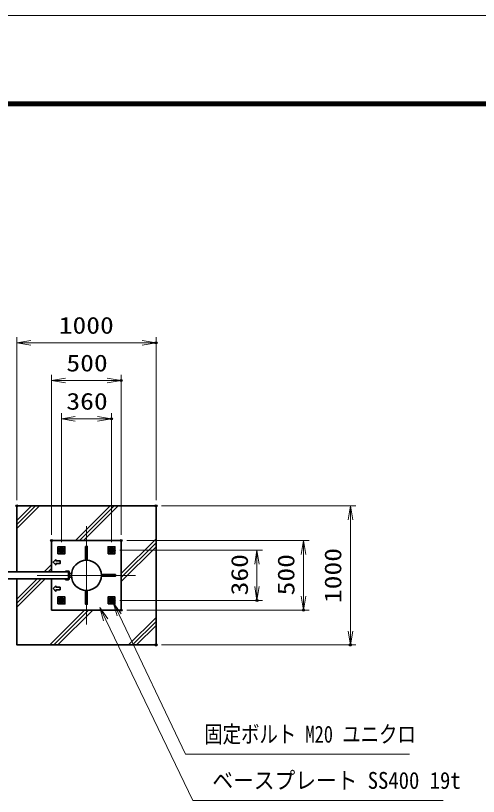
# Model space of a CAD drawing. Units: millimetres at full size. Extents: x -11880 to 11880, y -8400 to 8400.
# Drawn here: x 3367 to 6692, y 2791 to 8400 of the extents above; entities that cross this region are included whole.
import ezdxf
from ezdxf.enums import TextEntityAlignment as Align

# ---------------------------------------------------------------- set-up
doc = ezdxf.new("R2010")
doc.units = ezdxf.units.MM
doc.header["$LTSCALE"] = 30
doc.header["$PDMODE"] = 32
doc.header["$PDSIZE"] = 15
for name, pattern in [('DASHED', [7.5, 6, -1.5]), ('USER1', [18, 12, -1.5, 3, -1.5]), ('USER2', [9, 6, -0.75, 1.5, -0.75])]:
    doc.linetypes.add(name, pattern=pattern)
for name, color, linetype, lineweight in [('0-0_D-TTL', 7, 'Continuous', 18), ('0-1_外形線', 7, 'Continuous', 35), ('0-2_軸線', 200, 'USER1', 15), ('0-3_細線', 2, 'Continuous', 35), ('0-4_寸法線', 4, 'Continuous', 18), ('0-5_0', 7, 'Continuous', 18), ('0-7_隠れ線', 140, 'DASHED', 18), ('0-A_AM_0N', 7, 'Continuous', 50), ('0-B_AM_7N', 6, 'USER2', 18), ('1-2_AM_4N', 4, 'Continuous', 25), ('1-6_ハッチング', 253, 'Continuous', 13)]:
    doc.layers.add(name, color=color, linetype=linetype, lineweight=lineweight)
doc.layers.add('0-6_Defpoints', color=7, linetype='Continuous')
doc.styles.add('ＭＳ ゴシック', font='')
doc.styles.get('ＭＳ ゴシック').set_extended_font_data('MS Gothic')

# ---------------------------------------------------------------- blocks, each defined once
blk = doc.blocks.new('U50')
at = {"layer": '0-A_AM_0N'}
blk.add_lwpolyline([(28620495, 87180327), (28620945, 87180067.2), (28621395, 87180327), (28621395, 87180846.6), (28620945, 87181106.4), (28620495, 87180846.6)], close=True, dxfattribs=at)
for radius in [450, 259.4]:
    blk.add_circle((28620945, 87180586.8), radius, dxfattribs=at)
at = {"layer": '0-B_AM_7N'}
for p, q in [((28620373.4, 87180586.8), (28621516.6, 87180586.8)), ((28620945, 87181158.4), (28620945, 87180015.2))]:
    blk.add_line(p, q, dxfattribs=at)
at = {"layer": '1-2_AM_4N'}
blk.add_arc((28620945, 87180586.8), 300, 260, 170, dxfattribs=at)
blk = doc.blocks.new('U51')
at = {"layer": '0-A_AM_0N'}
blk.add_lwpolyline([(28631295, 87180327), (28631745, 87180067.2), (28632195, 87180327), (28632195, 87180846.6), (28631745, 87181106.4), (28631295, 87180846.6)], close=True, dxfattribs=at)
for radius in [450, 259.4]:
    blk.add_circle((28631745, 87180586.8), radius, dxfattribs=at)
at = {"layer": '0-B_AM_7N'}
for p, q in [((28631173.4, 87180586.8), (28632316.6, 87180586.8)), ((28631745, 87181158.4), (28631745, 87180015.2))]:
    blk.add_line(p, q, dxfattribs=at)
at = {"layer": '1-2_AM_4N'}
blk.add_arc((28631745, 87180586.8), 300, 260, 170, dxfattribs=at)
blk = doc.blocks.new('U52')
at = {"layer": '0-A_AM_0N'}
blk.add_lwpolyline([(28631295, 87169527), (28631745, 87169267.2), (28632195, 87169527), (28632195, 87170046.6), (28631745, 87170306.4), (28631295, 87170046.6)], close=True, dxfattribs=at)
for radius in [450, 259.4]:
    blk.add_circle((28631745, 87169786.8), radius, dxfattribs=at)
at = {"layer": '0-B_AM_7N'}
for p, q in [((28631173.4, 87169786.8), (28632316.6, 87169786.8)), ((28631745, 87170358.4), (28631745, 87169215.2))]:
    blk.add_line(p, q, dxfattribs=at)
at = {"layer": '1-2_AM_4N'}
blk.add_arc((28631745, 87169786.8), 300, 260, 170, dxfattribs=at)
blk = doc.blocks.new('U53')
at = {"layer": '0-A_AM_0N'}
blk.add_lwpolyline([(28620495, 87169527), (28620945, 87169267.2), (28621395, 87169527), (28621395, 87170046.6), (28620945, 87170306.4), (28620495, 87170046.6)], close=True, dxfattribs=at)
for radius in [450, 259.4]:
    blk.add_circle((28620945, 87169786.8), radius, dxfattribs=at)
at = {"layer": '0-B_AM_7N'}
for p, q in [((28620373.4, 87169786.8), (28621516.6, 87169786.8)), ((28620945, 87170358.4), (28620945, 87169215.2))]:
    blk.add_line(p, q, dxfattribs=at)
at = {"layer": '1-2_AM_4N'}
blk.add_arc((28620945, 87169786.8), 300, 260, 170, dxfattribs=at)
blk = doc.blocks.new('_Open')
at = {"layer": '0-5_0', "color": 4}
blk.add_line((-30, 5), (0, 0), dxfattribs=at)
blk.add_lwpolyline([(-30, -5), (0, 0), (-30, 0)], dxfattribs=at)
blk = doc.blocks.new('S36')
at = {"layer": '0-4_寸法線'}
for points in [[(28696013.9, 87136650.7), (28647721.1, 87136650.7), (28633399.5, 87166664.3), (28632107.6, 87169371.9)], [(28633850.8, 87166879.6), (28632107.6, 87169371.9), (28632948.3, 87166449)]]:
    blk.add_lwpolyline(points, dxfattribs=at)
at = {"layer": '0-4_寸法線', "color": 254, "style": 'ＭＳ ゴシック', "width": 0.8}
blk.add_text('固定ボルト M20 ユニクロ', height=3637, dxfattribs=at).set_placement((28651730.1, 87138051.3), align=Align.BOTTOM_LEFT)
blk = doc.blocks.new('S37')
at = {"layer": '0-4_寸法線'}
for points in [[(28703257.1, 87126693.6), (28649290.7, 87126693.6), (28630506.9, 87165600.6), (28629202.6, 87168302.2)], [(28630957.2, 87165818), (28629202.6, 87168302.2), (28630056.7, 87165383.2)]]:
    blk.add_lwpolyline(points, dxfattribs=at)
at = {"layer": '0-4_寸法線', "color": 254, "style": 'ＭＳ ゴシック', "width": 0.9}
blk.add_text('ベースプレート SS400 19t', height=3637, dxfattribs=at).set_placement((28653490.7, 87128094.2), align=Align.BOTTOM_LEFT)

msp = doc.modelspace()

# ---------------------------------------------------------------- linework, layer by layer
at = {"layer": '0-0_D-TTL'}
for points in [[(-11880, -8400.08), (11880, -8400.08), (11880, 8399.92), (-11880, 8399.92)], [(-11116.29, 7779.34), (11116.29, 7779.34), (11116.29, -7777.8), (-11116.29, -7777.8)], [(-11109.21, 7772.27), (11109.21, 7772.27), (11109.21, -7770.73), (-11109.21, -7770.73)], [(-11102.14, 7765.2), (11102.14, 7765.2), (11102.14, -7763.66), (-11102.14, -7763.66)], [(-11095.07, 7758.13), (11095.07, 7758.13), (11095.07, -7756.58), (-11095.07, -7756.58)], [(-11088, 7751.06), (11088, 7751.06), (11088, -7749.51), (-11088, -7749.51)]]:
    msp.add_lwpolyline(points, close=True, dxfattribs=at)
at = {"layer": '0-1_外形線'}
for p, q in [((3625.54, 4628.5), (3625.54, 4403.5)), ((4125.54, 4628.5), (3625.54, 4628.5)), ((4125.54, 4128.5), (4125.54, 4628.5)), ((3725.54, 4409.5), (3745.54, 4409.5)), ((3745.54, 4353.5), (3745.54, 4403.5)), ((3751.54, 4403.5), (3751.54, 4353.5)), ((3751.54, 4391), (3768.11, 4391)), ((3625.54, 4353.5), (3625.54, 4128.5)), ((3768.11, 4366), (3751.54, 4366)), ((3625.54, 4128.5), (4125.54, 4128.5))]:
    msp.add_line(p, q, dxfattribs=at)
for points in [[(3375.54, 4353.5), (3375.54, 3878.5), (4375.54, 3878.5), (4375.54, 4878.5), (3375.54, 4878.5), (3375.54, 4403.5)], [(3745.54, 4403.5), (3725.54, 4403.5), (3725.54, 4409.5)], [(3745.54, 4347.5), (3725.54, 4347.5), (3725.54, 4353.5), (3745.54, 4353.5)]]:
    msp.add_lwpolyline(points, dxfattribs=at)
for points in [[(3670.54, 4533.5), (3720.54, 4533.5), (3720.54, 4583.5), (3670.54, 4583.5)], [(4030.54, 4533.5), (4080.54, 4533.5), (4080.54, 4583.5), (4030.54, 4583.5)], [(1745.54, 4403.5), (3745.54, 4403.5), (3745.54, 4353.5), (1745.54, 4353.5)], [(3670.54, 4173.5), (3720.54, 4173.5), (3720.54, 4223.5), (3670.54, 4223.5)], [(4030.54, 4173.5), (4080.54, 4173.5), (4080.54, 4223.5), (4030.54, 4223.5)]]:
    msp.add_lwpolyline(points, close=True, dxfattribs=at)
msp.add_circle((3875.54, 4378.5), 108.15, dxfattribs=at)
for centre, start, end in [((3745.54, 4403.5), 0, 90), ((3745.54, 4353.5), 270, 0)]:
    msp.add_arc(centre, 6, start, end, dxfattribs=at)
at = {"layer": '0-2_軸線'}
for p, q in [((3875.54, 4378.5), (3875.54, 4732.05)), ((3875.54, 4378.5), (3521.98, 4378.5)), ((3745.54, 4378.5), (3906.03, 4378.5)), ((3875.54, 4378.5), (4229.09, 4378.5)), ((3875.54, 4378.5), (3875.54, 4024.95))]:
    msp.add_line(p, q, dxfattribs=at)
at = {"layer": '0-3_細線'}
for p, q in [((3869.54, 4586.4), (3869.54, 4486.48)), ((3751.54, 4395), (3755.54, 4391)), ((3755.54, 4366), (3751.54, 4362)), ((3655.54, 4303.5), (3635.54, 4283.5)), ((3635.54, 4283.5), (3655.54, 4263.5)), ((3655.54, 4303.5), (3655.54, 4293.5)), ((3655.54, 4293.5), (3685.54, 4293.5)), ((3685.54, 4273.5), (3655.54, 4273.5)), ((3655.54, 4263.5), (3655.54, 4273.5)), ((3685.54, 4293.5), (3685.54, 4273.5))]:
    msp.add_line(p, q, dxfattribs=at)
for points in [[(3869.54, 4586.4), (3881.54, 4586.4), (3881.54, 4486.65)], [(3655.54, 4493.5), (3635.54, 4473.5), (3655.54, 4453.5), (3655.54, 4463.5)], [(3655.54, 4493.5), (3655.54, 4483.5), (3685.54, 4483.5), (3685.54, 4463.5), (3655.54, 4463.5)], [(3983.52, 4384.5), (4083.44, 4384.5), (4083.44, 4372.5), (3983.52, 4372.5)], [(3869.54, 4270.52), (3869.54, 4170.6), (3881.54, 4170.6), (3881.54, 4270.35)]]:
    msp.add_lwpolyline(points, dxfattribs=at)
at = {"layer": '0-4_寸法線'}
for p, q in [((3375.54, 4918.5), (3375.54, 6089.43)), ((4375.54, 4918.5), (4375.54, 6089.43)), ((3375.54, 6049.43), (4375.54, 6049.43)), ((3625.54, 4668.5), (3625.54, 5818.5)), ((3625.54, 5778.5), (4125.54, 5778.5)), ((4125.54, 4668.5), (4125.54, 5818.5)), ((3695.54, 4617.55), (3695.54, 5543.59)), ((3695.54, 5503.59), (4055.54, 5503.59)), ((4055.54, 4617.55), (4055.54, 5543.59)), ((4415.54, 4878.5), (5811.88, 4878.5)), ((5771.88, 4878.5), (5771.88, 3878.5)), ((4165.54, 4628.5), (5474.74, 4628.5)), ((5434.74, 4628.5), (5434.74, 4128.5)), ((4114.59, 4558.5), (5140.88, 4558.5)), ((5100.88, 4558.5), (5100.88, 4198.5)), ((4114.59, 4198.5), (5140.88, 4198.5)), ((4165.54, 4128.5), (5474.74, 4128.5)), ((4415.54, 3878.5), (5811.88, 3878.5))]:
    msp.add_line(p, q, dxfattribs=at)
at = {"layer": '0-6_Defpoints'}
for p in [(4375.54, 6049.43), (4125.54, 5778.5), (4055.54, 5503.59), (3375.54, 4878.5), (4375.54, 4878.5), (4375.54, 4878.5), (3625.54, 4628.5), (4125.54, 4628.5), (4125.54, 4628.5), (3695.54, 4577.55), (4055.54, 4577.55), (4074.59, 4558.5), (4074.59, 4198.5), (5100.88, 4198.5), (4125.54, 4128.5), (5434.74, 4128.5), (4375.54, 3878.5), (5771.88, 3878.5)]:
    msp.add_point(p, dxfattribs=at)
at = {"layer": '0-7_隠れ線'}
for centre in [(3695.54, 4558.5), (4055.54, 4558.5), (3695.54, 4198.5), (4055.54, 4198.5)]:
    msp.add_circle(centre, 20, dxfattribs=at)
at = {"layer": '1-6_ハッチング'}
for p, q in [((3375.54, 4773.15), (3480.89, 4878.5)), ((3375.54, 4744.15), (3509.89, 4878.5)), ((3375.54, 4715.15), (3538.89, 4878.5)), ((3796.57, 4628.5), (4046.57, 4878.5)), ((3825.57, 4628.5), (4075.57, 4878.5)), ((3854.57, 4628.5), (4104.57, 4878.5)), ((4125.54, 4391.78), (4375.54, 4641.78)), ((4125.54, 4362.78), (4375.54, 4612.78)), ((4125.54, 4333.78), (4375.54, 4583.78)), ((3571.57, 4403.5), (3625.54, 4457.46)), ((3600.57, 4403.5), (3625.54, 4428.46)), ((3375.54, 4207.46), (3521.57, 4353.5)), ((3375.54, 4178.46), (3550.57, 4353.5)), ((3375.54, 4149.46), (3579.57, 4353.5)), ((3612.26, 3878.5), (3862.26, 4128.5)), ((3641.26, 3878.5), (3891.26, 4128.5)), ((3670.26, 3878.5), (3920.26, 4128.5)), ((4177.95, 3878.5), (4375.54, 4076.09)), ((4206.95, 3878.5), (4375.54, 4047.09)), ((4235.95, 3878.5), (4375.54, 4018.09))]:
    msp.add_line(p, q, dxfattribs=at)

# ---------------------------------------------------------------- block references
at = {"layer": '0-4_寸法線', "xscale": 3.333333, "yscale": 3.333333}
for p, rotation in [((3375.54, 6049.43), 180), ((3625.54, 5778.5), 180), ((3695.54, 5503.59), 180), ((5771.88, 4878.5), 90), ((5434.74, 4628.5), 90), ((5100.88, 4558.5), 90), ((5100.88, 4198.5), 270), ((5434.74, 4128.5), 270), ((5771.88, 3878.5), 270)]:
    msp.add_blockref('_Open', p, dxfattribs=dict(at, rotation=rotation))
at = {"layer": '0-4_寸法線'}
for name, p, xscale, yscale in [('_Open', (4375.54, 6049.43), 3.333333, 3.333333), ('_Open', (4125.54, 5778.5), 3.333333, 3.333333), ('_Open', (4055.54, 5503.59), 3.333333, 3.333333), ('S36', (-950335.97, -2901461.06), 0.03333333, 0.03333333), ('S37', (-950335.97, -2901461.06), 0.03333333, 0.03333333)]:
    msp.add_blockref(name, p, dxfattribs=dict(at, xscale=xscale, yscale=yscale))
at = {"layer": '0-A_AM_0N', "xscale": 0.03333333, "yscale": 0.03333333}
for name in ['U50', 'U51', 'U53', 'U52']:
    msp.add_blockref(name, (-950335.97, -2901461.06), dxfattribs=at)

# ---------------------------------------------------------------- texts
at = {"layer": '0-4_寸法線', "color": 254, "style": 'ＭＳ ゴシック', "width": 1.2}
for s, p in [('1000', (3676.34, 6078.12)), ('500', (3731.54, 5807.18)), ('360', (3731.54, 5532.27))]:
    msp.add_text(s, height=121.2, dxfattribs=at).set_placement(p, align=Align.BOTTOM_LEFT)
for s, p in [('1000', (5743.19, 4179.3)), ('360', (5072.2, 4234.5)), ('500', (5406.06, 4234.5))]:
    msp.add_text(s, height=121.2, rotation=90, dxfattribs=at).set_placement(p, align=Align.BOTTOM_LEFT)

doc.saveas('drawing.dxf')
